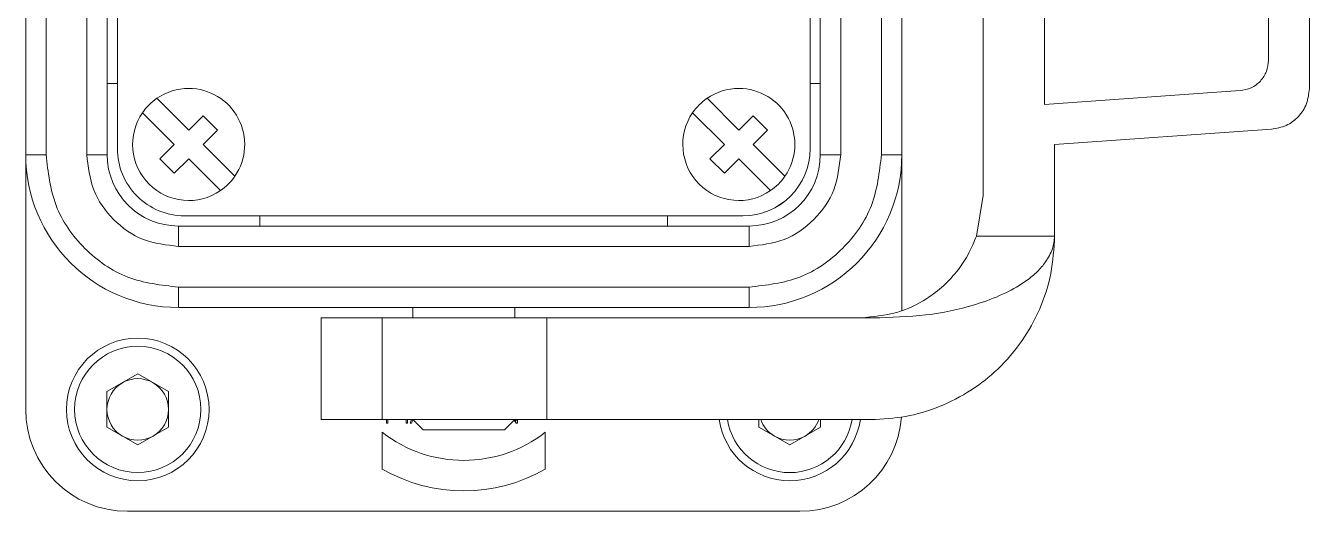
# Model space of a CAD drawing. Extents: x 4137 to 28680, y 2446 to 6814.
# Drawn here: x 10553.3 to 10616.3, y 3485.7 to 3509.5 of the extents above; entities that cross this region are included whole.
import ezdxf

# ---------------------------------------------------------------- set-up
doc = ezdxf.new("R2010")
doc.units = 0
doc.header["$LTSCALE"] = 0.5
doc.layers.get('0').update_dxf_attribs({"linetype": 'CONTINUOUS'})

msp = doc.modelspace()

# ---------------------------------------------------------------- linework, layer by layer
at = {"color": 7, "linetype": 'Continuous', "lineweight": 15}
for p, q in [((10600.281, 3501.174), (10600.281, 3550.174)), ((10600.281, 3501.174), (10600.281, 3550.174)), ((10553.281, 3503.174), (10553.281, 3548.174)), ((10553.281, 3503.174), (10553.281, 3548.174)), ((10554.281, 3503.174), (10554.281, 3548.174)), ((10554.281, 3503.174), (10554.281, 3548.174)), ((10556.281, 3548.174), (10556.281, 3503.174)), ((10556.281, 3548.174), (10556.281, 3503.174)), ((10557.281, 3548.174), (10557.281, 3503.174)), ((10557.281, 3548.174), (10557.281, 3503.174)), ((10592.281, 3503.174), (10592.281, 3548.174)), ((10592.281, 3503.174), (10592.281, 3548.174)), ((10593.281, 3503.174), (10593.281, 3548.174)), ((10593.281, 3503.174), (10593.281, 3548.174)), ((10595.281, 3548.174), (10595.281, 3503.174)), ((10595.281, 3548.174), (10595.281, 3503.174)), ((10596.281, 3548.174), (10596.281, 3503.174)), ((10596.281, 3548.174), (10596.281, 3503.174)), ((10557.781, 3547.874), (10557.781, 3503.474)), ((10557.781, 3547.874), (10557.781, 3503.474)), ((10591.781, 3503.474), (10591.781, 3547.874)), ((10591.781, 3503.474), (10591.781, 3547.874)), ((10603.281, 3505.644), (10603.281, 3545.704)), ((10603.281, 3505.644), (10603.281, 3545.704)), ((10616.281, 3506.413), (10616.281, 3544.935)), ((10616.281, 3506.413), (10616.281, 3544.935)), ((10614.281, 3543.536), (10614.281, 3507.812)), ((10614.281, 3543.536), (10614.281, 3507.812)), ((10591.781, 3503.473), (10591.781, 3510.773)), ((10591.781, 3503.473), (10591.781, 3510.773)), ((10557.281, 3506.674), (10557.781, 3506.674)), ((10557.281, 3506.674), (10557.781, 3506.674)), ((10592.281, 3506.674), (10591.781, 3506.674)), ((10592.281, 3506.674), (10591.781, 3506.674)), ((10612.885, 3506.316), (10603.281, 3505.644)), ((10612.885, 3506.316), (10603.281, 3505.644)), ((10559.722, 3505.94), (10561.281, 3504.381)), ((10559.722, 3505.94), (10561.281, 3504.381)), ((10586.722, 3505.94), (10588.281, 3504.381)), ((10586.722, 3505.94), (10588.281, 3504.381)), ((10560.573, 3503.674), (10559.015, 3505.233)), ((10560.573, 3503.674), (10559.015, 3505.233)), ((10561.281, 3504.381), (10561.988, 3505.088)), ((10561.281, 3504.381), (10561.988, 3505.088)), ((10561.988, 3505.088), (10562.695, 3504.381)), ((10561.988, 3505.088), (10562.695, 3504.381)), ((10587.573, 3503.674), (10586.015, 3505.233)), ((10587.573, 3503.674), (10586.015, 3505.233)), ((10588.281, 3504.381), (10588.988, 3505.088)), ((10588.281, 3504.381), (10588.988, 3505.088)), ((10588.988, 3505.088), (10589.695, 3504.381)), ((10588.988, 3505.088), (10589.695, 3504.381)), ((10562.695, 3504.381), (10561.988, 3503.674)), ((10562.695, 3504.381), (10561.988, 3503.674)), ((10589.695, 3504.381), (10588.988, 3503.674)), ((10589.695, 3504.381), (10588.988, 3503.674)), ((10603.781, 3503.674), (10614.42, 3504.418)), ((10603.781, 3503.674), (10614.42, 3504.418)), ((10559.866, 3502.967), (10560.573, 3503.674)), ((10559.866, 3502.967), (10560.573, 3503.674)), ((10561.988, 3503.674), (10563.546, 3502.116)), ((10561.988, 3503.674), (10563.546, 3502.116)), ((10586.866, 3502.967), (10587.573, 3503.674)), ((10586.866, 3502.967), (10587.573, 3503.674)), ((10588.988, 3503.674), (10590.546, 3502.116)), ((10588.988, 3503.674), (10590.546, 3502.116)), ((10591.781, 3503.473), (10591.781, 3503.474)), ((10591.781, 3503.473), (10591.781, 3503.474)), ((10603.781, 3499.174), (10603.781, 3503.674)), ((10603.781, 3499.174), (10603.781, 3503.674)), ((10553.281, 3503.174), (10554.281, 3503.174)), ((10553.281, 3503.174), (10553.281, 3490.674)), ((10553.281, 3503.174), (10554.281, 3503.174)), ((10553.281, 3503.174), (10553.281, 3490.674)), ((10556.281, 3503.174), (10557.281, 3503.174)), ((10556.281, 3503.174), (10557.281, 3503.174)), ((10560.573, 3502.26), (10559.866, 3502.967)), ((10560.573, 3502.26), (10559.866, 3502.967)), ((10561.281, 3502.967), (10560.573, 3502.26)), ((10561.281, 3502.967), (10560.573, 3502.26)), ((10562.839, 3501.409), (10561.281, 3502.967)), ((10562.839, 3501.409), (10561.281, 3502.967)), ((10587.573, 3502.26), (10586.866, 3502.967)), ((10587.573, 3502.26), (10586.866, 3502.967)), ((10588.281, 3502.967), (10587.573, 3502.26)), ((10588.281, 3502.967), (10587.573, 3502.26)), ((10589.839, 3501.409), (10588.281, 3502.967)), ((10589.839, 3501.409), (10588.281, 3502.967)), ((10593.281, 3503.174), (10592.281, 3503.174)), ((10593.281, 3503.174), (10592.281, 3503.174)), ((10595.281, 3503.174), (10596.281, 3503.174)), ((10595.281, 3503.174), (10596.281, 3503.174)), ((10596.281, 3495.55), (10596.281, 3503.174)), ((10596.281, 3495.55), (10596.281, 3503.174)), ((10558.748, 3501.14), (10558.748, 3501.14)), ((10558.748, 3501.14), (10558.748, 3501.14)), ((10599.938, 3499.175), (10600.281, 3501.174)), ((10599.938, 3499.175), (10600.281, 3501.174)), ((10560.781, 3499.674), (10560.781, 3498.674)), ((10560.781, 3499.674), (10588.781, 3499.674)), ((10560.781, 3499.674), (10560.781, 3498.674)), ((10560.781, 3499.674), (10588.781, 3499.674)), ((10561.081, 3500.174), (10588.481, 3500.174)), ((10561.081, 3500.174), (10588.481, 3500.174)), ((10561.081, 3500.173), (10588.481, 3500.173)), ((10561.081, 3500.173), (10588.481, 3500.173)), ((10564.781, 3499.674), (10564.781, 3500.173)), ((10564.781, 3499.674), (10564.781, 3500.173)), ((10584.781, 3500.173), (10584.781, 3499.674)), ((10584.781, 3500.173), (10584.781, 3499.674)), ((10588.481, 3500.174), (10588.481, 3500.173)), ((10588.481, 3500.174), (10588.481, 3500.173)), ((10588.781, 3498.674), (10588.781, 3499.674)), ((10588.781, 3498.674), (10588.781, 3499.674)), ((10603.781, 3499.174), (10599.939, 3499.174)), ((10603.781, 3499.174), (10599.939, 3499.174)), ((10560.781, 3498.674), (10588.781, 3498.674)), ((10560.781, 3498.674), (10588.781, 3498.674)), ((10588.781, 3496.674), (10560.781, 3496.674)), ((10560.781, 3495.674), (10560.781, 3496.674)), ((10588.781, 3496.674), (10560.781, 3496.674)), ((10560.781, 3495.674), (10560.781, 3496.674)), ((10588.781, 3496.674), (10588.781, 3495.674)), ((10588.781, 3496.674), (10588.781, 3495.674)), ((10588.781, 3495.674), (10560.781, 3495.674)), ((10588.781, 3495.674), (10560.781, 3495.674)), ((10572.281, 3495.674), (10572.281, 3495.174)), ((10572.281, 3495.674), (10572.281, 3495.174)), ((10577.281, 3495.174), (10577.281, 3495.674)), ((10577.281, 3495.174), (10577.281, 3495.674)), ((10567.781, 3495.179), (10567.781, 3495.174)), ((10567.781, 3495.179), (10567.781, 3495.174)), ((10567.781, 3495.174), (10567.781, 3490.174)), ((10567.781, 3495.174), (10567.781, 3490.174)), ((10570.781, 3495.174), (10570.781, 3490.174)), ((10570.781, 3495.174), (10578.86, 3495.174)), ((10570.781, 3495.174), (10570.781, 3490.174)), ((10570.781, 3495.174), (10578.86, 3495.174)), ((10578.86, 3495.174), (10578.86, 3490.174)), ((10578.86, 3495.174), (10595.203, 3495.174)), ((10578.86, 3495.174), (10578.86, 3490.174)), ((10578.86, 3495.174), (10595.203, 3495.174)), ((10558.781, 3492.418), (10557.271, 3491.546)), ((10558.781, 3492.418), (10557.271, 3491.546)), ((10558.781, 3492.418), (10560.291, 3491.546)), ((10558.781, 3492.418), (10560.291, 3491.546)), ((10557.271, 3491.546), (10557.271, 3489.802)), ((10557.271, 3491.546), (10557.271, 3489.802)), ((10560.291, 3489.802), (10560.291, 3491.546)), ((10560.291, 3489.802), (10560.291, 3491.546)), ((10558.781, 3488.931), (10557.271, 3489.802)), ((10558.781, 3488.931), (10557.271, 3489.802)), ((10560.291, 3489.802), (10558.781, 3488.931)), ((10560.291, 3489.802), (10558.781, 3488.931)), ((10567.781, 3490.174), (10567.781, 3490.169)), ((10567.781, 3490.174), (10567.781, 3490.169)), ((10570.781, 3490.174), (10578.86, 3490.174)), ((10570.781, 3490.174), (10578.86, 3490.174)), ((10570.99, 3489.999), (10570.99, 3490.174)), ((10570.99, 3489.999), (10570.99, 3490.174)), ((10571.05, 3489.999), (10570.99, 3489.999)), ((10571.05, 3489.999), (10570.99, 3489.999)), ((10571.05, 3490.174), (10571.05, 3489.999)), ((10571.05, 3490.174), (10571.05, 3489.999)), ((10571.954, 3489.999), (10571.954, 3490.174)), ((10571.954, 3489.999), (10571.954, 3490.174)), ((10572.014, 3489.999), (10571.954, 3489.999)), ((10572.014, 3489.999), (10571.954, 3489.999)), ((10572.014, 3490.174), (10572.014, 3489.999)), ((10572.014, 3490.174), (10572.014, 3489.999)), ((10572.144, 3489.999), (10572.219, 3490.174)), ((10572.144, 3489.999), (10572.219, 3490.174)), ((10572.21, 3489.999), (10572.144, 3489.999)), ((10572.21, 3489.999), (10572.144, 3489.999)), ((10572.283, 3490.171), (10572.21, 3489.999)), ((10572.283, 3490.171), (10572.21, 3489.999)), ((10572.281, 3490.174), (10572.786, 3489.669)), ((10572.281, 3490.174), (10572.786, 3489.669)), ((10576.776, 3489.669), (10577.281, 3490.174)), ((10576.776, 3489.669), (10577.281, 3490.174)), ((10577.347, 3489.999), (10577.247, 3490.14)), ((10577.347, 3489.999), (10577.247, 3490.14)), ((10577.296, 3490.174), (10577.354, 3490.093)), ((10577.296, 3490.174), (10577.354, 3490.093)), ((10577.414, 3489.999), (10577.347, 3489.999)), ((10577.414, 3489.999), (10577.347, 3489.999)), ((10577.354, 3490.093), (10577.354, 3490.174)), ((10577.354, 3490.093), (10577.354, 3490.174)), ((10577.414, 3490.174), (10577.414, 3489.999)), ((10577.414, 3490.174), (10577.414, 3489.999)), ((10578.86, 3490.174), (10594.781, 3490.174)), ((10578.86, 3490.174), (10594.781, 3490.174)), ((10589.271, 3490.174), (10589.271, 3489.802)), ((10589.271, 3490.174), (10589.271, 3489.802)), ((10590.781, 3488.931), (10589.271, 3489.802)), ((10590.781, 3488.931), (10589.271, 3489.802)), ((10592.291, 3489.802), (10590.781, 3488.931)), ((10592.291, 3489.802), (10590.781, 3488.931)), ((10592.291, 3489.802), (10592.291, 3490.174)), ((10592.291, 3489.802), (10592.291, 3490.174)), ((10570.781, 3487.746), (10570.781, 3489.551)), ((10570.781, 3487.746), (10570.781, 3489.551)), ((10578.781, 3489.551), (10578.781, 3487.746)), ((10578.781, 3489.551), (10578.781, 3487.746)), ((10558.281, 3485.674), (10591.281, 3485.674)), ((10558.281, 3485.674), (10591.281, 3485.674))]:
    msp.add_line(p, q, dxfattribs=at)
at = {"color": 8, "linetype": 'Continuous', "lineweight": 15}
msp.add_line((10561.081, 3500.174), (10561.081, 3500.173), dxfattribs=at)
msp.add_line((10561.081, 3500.174), (10561.081, 3500.173), dxfattribs=at)
at = {"color": 7, "linetype": 'Continuous', "lineweight": 15}
for radius in [3.5, 3.5, 3.1, 3.1]:
    msp.add_circle((10558.781, 3490.674), radius, dxfattribs=at)
for centre, radius, start, end in [((10561.281, 3503.674), 2.75, 90, 124.52432), ((10561.281, 3503.674), 2.75, 90, 124.52432), ((10561.281, 3503.674), 2.75, 325.47568, 90), ((10561.281, 3503.674), 2.75, 325.47568, 90), ((10588.281, 3503.674), 2.75, 90, 124.52432), ((10588.281, 3503.674), 2.75, 90, 124.52432), ((10588.281, 3503.674), 2.75, 325.47568, 90), ((10588.281, 3503.674), 2.75, 325.47568, 90), ((10561.281, 3503.674), 2.75, 124.52432, 145.47568), ((10561.281, 3503.674), 2.75, 124.52432, 145.47568), ((10588.281, 3503.674), 2.75, 124.52432, 145.47568), ((10588.281, 3503.674), 2.75, 124.52432, 145.47568), ((10561.281, 3503.674), 2.75, 145.47568, 304.52432), ((10561.281, 3503.674), 2.75, 145.47568, 304.52432), ((10588.281, 3503.674), 2.75, 145.47568, 304.52432), ((10588.281, 3503.674), 2.75, 145.47568, 304.52432), ((10561.081, 3503.474), 3.3, 180.00002, 270.00004), ((10561.081, 3503.474), 3.3, 180.00002, 270.00004), ((10588.481, 3503.474), 3.3, 269.99999, 359.99995), ((10588.481, 3503.474), 3.3, 269.99999, 359.99995), ((10588.481, 3503.473), 3.3, 270, 359.99994), ((10588.481, 3503.473), 3.3, 270, 359.99994), ((10560.781, 3503.174), 7.5, 180, 270), ((10560.781, 3503.174), 7.5, 180, 270), ((10560.781, 3503.174), 3.5, 180, 270), ((10560.781, 3503.174), 3.5, 180, 270), ((10588.781, 3503.174), 7.5, 270, 0), ((10588.781, 3503.174), 3.5, 270, 0), ((10588.781, 3503.174), 7.5, 270, 0), ((10588.781, 3503.174), 3.5, 270, 0), ((10561.281, 3503.674), 2.75, 304.52432, 325.47568), ((10561.281, 3503.674), 2.75, 304.52432, 325.47568), ((10588.281, 3503.674), 2.75, 304.52432, 325.47568), ((10588.281, 3503.674), 2.75, 304.52432, 325.47568), ((10561.081, 3503.473), 3.3, 224.99887, 269.99999), ((10561.081, 3503.473), 3.3, 224.99887, 269.99999), ((10558.781, 3490.674), 1.51, 60, 120), ((10558.781, 3490.674), 1.51, 60, 120), ((10558.781, 3490.674), 1.51, 120, 180), ((10558.781, 3490.674), 1.51, 120, 180), ((10558.781, 3490.674), 1.51, 0, 60), ((10558.781, 3490.674), 1.51, 0, 60), ((10558.281, 3490.674), 5, 180, 270), ((10558.281, 3490.674), 5, 180, 270), ((10558.781, 3490.674), 1.51, 180, 240), ((10558.781, 3490.674), 1.51, 180, 240), ((10558.781, 3490.674), 1.51, 300, 0), ((10558.781, 3490.674), 1.51, 300, 0), ((10591.281, 3490.674), 5, 270, 355.70756), ((10591.281, 3490.674), 5, 270, 355.70756), ((10590.781, 3490.674), 3.5, 188.21321, 351.78679), ((10590.781, 3490.674), 3.5, 188.21321, 351.78679), ((10590.781, 3490.674), 1.51, 199.33712, 240), ((10590.781, 3490.674), 1.51, 199.33712, 240), ((10590.781, 3490.674), 1.51, 300, 340.66288), ((10590.781, 3490.674), 1.51, 300, 340.66288), ((10558.781, 3490.674), 1.51, 240, 300), ((10558.781, 3490.674), 1.51, 240, 300), ((10574.781, 3494.674), 6.5, 232.0204, 307.98035), ((10574.781, 3494.674), 6.5, 232.0204, 307.98035), ((10590.781, 3490.674), 1.51, 240, 300), ((10590.781, 3490.674), 1.51, 240, 300), ((10574.781, 3494.674), 8, 240.00025, 300.00064), ((10574.781, 3494.674), 8, 240.00025, 300.00064)]:
    msp.add_arc(centre, radius, start, end, dxfattribs=at)
at = {"color": 8, "linetype": 'Continuous', "lineweight": 15}
msp.add_arc((10590.781, 3490.674), 3.1, 189.2818, 350.7182, dxfattribs=at)
msp.add_arc((10590.781, 3490.674), 3.1, 189.2818, 350.7182, dxfattribs=at)
at = {"color": 7, "linetype": 'Continuous', "lineweight": 15}
for points, knots in [([(10614.281, 3507.812), (10614.26, 3507.624), (10614.219, 3507.249), (10613.901, 3506.767), (10613.443, 3506.417), (10613.071, 3506.349), (10612.885, 3506.316)], [0, 0, 0, 0, 0.249999, 0.5, 0.749999, 1, 1, 1, 1]), ([(10614.281, 3507.812), (10614.26, 3507.624), (10614.219, 3507.249), (10613.901, 3506.767), (10613.443, 3506.417), (10613.071, 3506.349), (10612.885, 3506.316)], [0, 0, 0, 0, 0.249999, 0.5, 0.749999, 1, 1, 1, 1]), ([(10614.42, 3504.418), (10614.668, 3504.463), (10615.164, 3504.553), (10615.774, 3505.02), (10616.198, 3505.662), (10616.253, 3506.163), (10616.281, 3506.413)], [0, 0, 0, 0, 0.25, 0.499999, 0.75, 1, 1, 1, 1]), ([(10614.42, 3504.418), (10614.668, 3504.463), (10615.164, 3504.553), (10615.774, 3505.02), (10616.198, 3505.662), (10616.253, 3506.163), (10616.281, 3506.413)], [0, 0, 0, 0, 0.25, 0.499999, 0.75, 1, 1, 1, 1]), ([(10560.781, 3496.674), (10559.929, 3496.772), (10558.225, 3496.967), (10556.077, 3498.47), (10554.574, 3500.619), (10554.378, 3502.322), (10554.281, 3503.174)], [0, 0, 0, 0, 0.25, 0.4999998, 0.7499998, 1, 1, 1, 1]), ([(10560.781, 3496.674), (10559.929, 3496.772), (10558.225, 3496.967), (10556.077, 3498.47), (10554.574, 3500.619), (10554.378, 3502.322), (10554.281, 3503.174)], [0, 0, 0, 0, 0.25, 0.4999998, 0.7499998, 1, 1, 1, 1]), ([(10556.281, 3503.174), (10556.348, 3502.585), (10556.483, 3501.405), (10557.524, 3499.918), (10559.012, 3498.877), (10560.191, 3498.742), (10560.781, 3498.674)], [0, 0, 0, 0, 0.25, 0.4999999, 0.7499998, 1, 1, 1, 1]), ([(10556.281, 3503.174), (10556.348, 3502.585), (10556.483, 3501.405), (10557.524, 3499.918), (10559.012, 3498.877), (10560.191, 3498.742), (10560.781, 3498.674)], [0, 0, 0, 0, 0.25, 0.4999999, 0.7499998, 1, 1, 1, 1]), ([(10595.281, 3503.174), (10595.183, 3502.322), (10594.987, 3500.619), (10593.484, 3498.47), (10591.336, 3496.967), (10589.632, 3496.772), (10588.781, 3496.674)], [0, 0, 0, 0, 0.25, 0.5, 0.75, 1, 1, 1, 1]), ([(10593.281, 3503.174), (10593.213, 3502.585), (10593.078, 3501.405), (10592.037, 3499.918), (10590.55, 3498.877), (10589.37, 3498.742), (10588.781, 3498.674)], [0, 0, 0, 0, 0.25, 0.5, 0.75, 1, 1, 1, 1]), ([(10595.281, 3503.174), (10595.183, 3502.322), (10594.987, 3500.619), (10593.484, 3498.47), (10591.336, 3496.967), (10589.632, 3496.772), (10588.781, 3496.674)], [0, 0, 0, 0, 0.25, 0.5, 0.75, 1, 1, 1, 1]), ([(10593.281, 3503.174), (10593.213, 3502.585), (10593.078, 3501.405), (10592.037, 3499.918), (10590.55, 3498.877), (10589.37, 3498.742), (10588.781, 3498.674)], [0, 0, 0, 0, 0.25, 0.5, 0.75, 1, 1, 1, 1]), ([(10594.281, 3495.174), (10594.866, 3495.222), (10595.962, 3495.313), (10597.624, 3496.083), (10598.827, 3497.151), (10599.585, 3498.304), (10599.824, 3498.894), (10599.938, 3499.175)], [0, 0, 0, 0, 0.267419, 0.500223, 0.77668, 0.893832, 1, 1, 1, 1]), ([(10594.281, 3495.174), (10594.866, 3495.222), (10595.962, 3495.313), (10597.624, 3496.083), (10598.827, 3497.151), (10599.585, 3498.304), (10599.824, 3498.894), (10599.938, 3499.175)], [0, 0, 0, 0, 0.267419, 0.500223, 0.77668, 0.893832, 1, 1, 1, 1]), ([(10594.781, 3490.174), (10595.344, 3490.204), (10596.468, 3490.264), (10598.136, 3490.766), (10599.669, 3491.55), (10601.06, 3492.649), (10602.204, 3493.979), (10603.092, 3495.576), (10603.67, 3497.322), (10603.744, 3498.561), (10603.781, 3499.174)], [0, 0, 0, 0, 0.125442, 0.250088, 0.382533, 0.500071, 0.629263, 0.750161, 0.876453, 1, 1, 1, 1]), ([(10594.781, 3490.174), (10595.344, 3490.204), (10596.468, 3490.264), (10598.136, 3490.766), (10599.669, 3491.55), (10601.06, 3492.649), (10602.204, 3493.979), (10603.092, 3495.576), (10603.67, 3497.322), (10603.744, 3498.561), (10603.781, 3499.174)], [0, 0, 0, 0, 0.125442, 0.250088, 0.382533, 0.500071, 0.629263, 0.750161, 0.876453, 1, 1, 1, 1]), ([(10603.781, 3499.174), (10603.757, 3498.961), (10603.722, 3498.629), (10603.529, 3498.218), (10603.296, 3497.836), (10602.925, 3497.41), (10602.279, 3496.881), (10601.342, 3496.341), (10599.8, 3495.749), (10597.728, 3495.268), (10596.065, 3495.206), (10595.203, 3495.174)], [0, 0, 0, 0, 0.05805, 0.090046, 0.125012, 0.183595, 0.250017, 0.366367, 0.49998, 0.740569, 1, 1, 1, 1]), ([(10603.781, 3499.174), (10603.757, 3498.961), (10603.722, 3498.629), (10603.529, 3498.218), (10603.296, 3497.836), (10602.925, 3497.41), (10602.279, 3496.881), (10601.342, 3496.341), (10599.8, 3495.749), (10597.728, 3495.268), (10596.065, 3495.206), (10595.203, 3495.174)], [0, 0, 0, 0, 0.05805, 0.090046, 0.125012, 0.183595, 0.250017, 0.366367, 0.49998, 0.740569, 1, 1, 1, 1]), ([(10567.781, 3495.174), (10567.826, 3495.174), (10567.916, 3495.174), (10568.61, 3495.174), (10569.601, 3495.174), (10570.387, 3495.174), (10570.781, 3495.174)], [0, 0, 0, 0, 0.249999, 0.5, 0.75, 1, 1, 1, 1]), ([(10567.781, 3495.174), (10567.826, 3495.174), (10567.916, 3495.174), (10568.61, 3495.174), (10569.601, 3495.174), (10570.387, 3495.174), (10570.781, 3495.174)], [0, 0, 0, 0, 0.249999, 0.5, 0.75, 1, 1, 1, 1]), ([(10567.781, 3490.174), (10567.826, 3490.174), (10567.916, 3490.174), (10568.61, 3490.174), (10569.601, 3490.174), (10570.387, 3490.174), (10570.781, 3490.174)], [0, 0, 0, 0, 0.249999, 0.5, 0.75, 1, 1, 1, 1]), ([(10567.781, 3490.174), (10567.826, 3490.174), (10567.916, 3490.174), (10568.61, 3490.174), (10569.601, 3490.174), (10570.387, 3490.174), (10570.781, 3490.174)], [0, 0, 0, 0, 0.249999, 0.5, 0.75, 1, 1, 1, 1]), ([(10572.781, 3489.674), (10572.811, 3489.674), (10572.871, 3489.674), (10573.333, 3489.674), (10573.994, 3489.674), (10574.781, 3489.674), (10575.567, 3489.674), (10576.228, 3489.674), (10576.69, 3489.674), (10576.751, 3489.674), (10576.781, 3489.674)], [0, 0, 0, 0, 0.125, 0.25, 0.375, 0.5, 0.625, 0.75, 0.875, 1, 1, 1, 1]), ([(10572.781, 3489.674), (10572.811, 3489.674), (10572.871, 3489.674), (10573.333, 3489.674), (10573.994, 3489.674), (10574.781, 3489.674), (10575.567, 3489.674), (10576.228, 3489.674), (10576.69, 3489.674), (10576.751, 3489.674), (10576.781, 3489.674)], [0, 0, 0, 0, 0.125, 0.25, 0.375, 0.5, 0.625, 0.75, 0.875, 1, 1, 1, 1])]:
    msp.add_open_spline(points, degree=3, knots=knots, dxfattribs=at)

doc.saveas('drawing.dxf')
